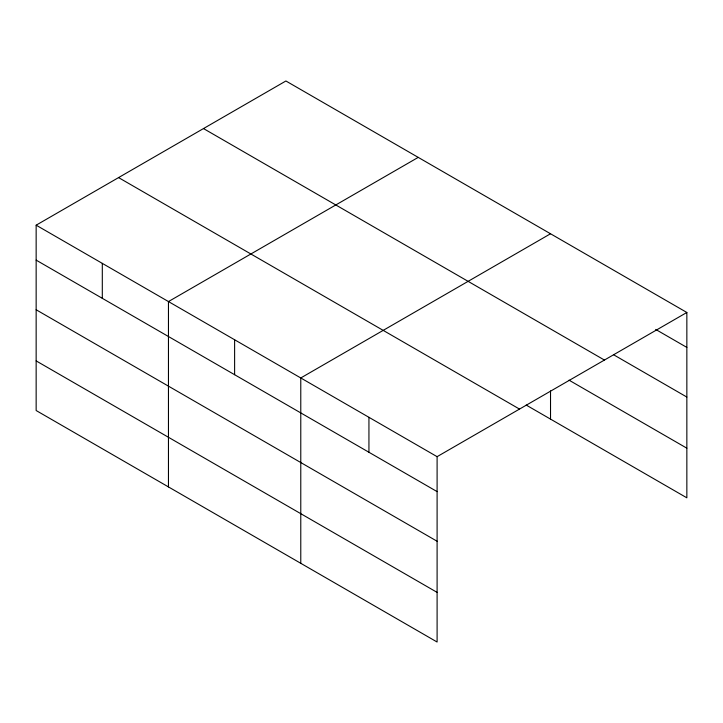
<?xml version="1.0" encoding="UTF-8"?>
<svg xmlns="http://www.w3.org/2000/svg" width="723" height="723" viewBox="0 0 723 723"><rect width="100%" height="100%" fill="white"/><g stroke="black" fill="none" stroke-linecap="round" stroke-linejoin="round"><path stroke-width="1.08" d="M437.099 541.247L437.099 456.665L36.15 225.178L36.15 410.528L437.099 642.015L437.099 541.247L36.15 309.76M526.208 405.07L686.85 497.822L686.85 312.472L285.901 80.985L36.15 225.178M418.219 157.379L168.459 301.572L168.459 486.922M550.528 233.764L300.777 377.957L300.777 563.307M437.099 456.665L686.85 312.472M655.689 329.426L686.85 347.42M613.818 354.885L686.85 397.054M203.488 128.567L604.428 360.054M569.028 380.162L686.85 448.188M118.572 177.596L519.512 409.082M36.15 260.126L437.099 491.613M36.15 360.894L437.099 592.381M550.528 390.917L550.528 419.114M368.938 417.307L368.938 452.264M234.614 339.765L234.614 374.713M102.305 263.371L102.305 298.328"/></g></svg>
